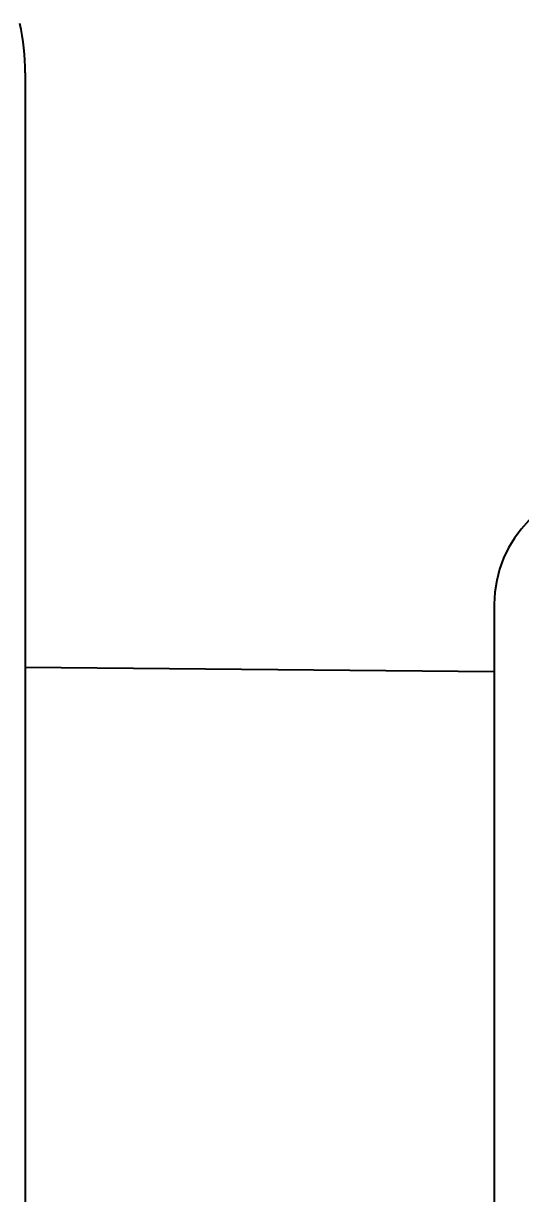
# Model space of a CAD drawing. Header units: millimetres. Extents: x 0 to 3364, y 0 to 2376.
# Drawn here: x 1923.69 to 1927.9, y 1295.2 to 1305.12 of the extents above; entities that cross this region are included whole.
import ezdxf

# ---------------------------------------------------------------- set-up
doc = ezdxf.new("R2010")
doc.units = ezdxf.units.MM
doc.header["$LTSCALE"] = 4
doc.layers.add('가시적인 것(ISO)', color=3, linetype='Continuous', lineweight=40, true_color=0x00ff00)

msp = doc.modelspace()

# ---------------------------------------------------------------- linework, layer by layer
at = {"layer": '가시적인 것(ISO)'}
for p, q in [((1923.7023, 1304.6988), (1923.7023, 1269.6988)), ((1927.6715, 1300.1988), (1927.6715, 1273.1988)), ((1927.6715, 1299.6256), (1923.7023, 1299.6622))]:
    msp.add_line(p, q, dxfattribs=at)
for centre, radius, start, end in [((1921.7023, 1304.6988), 2, 0, 12.0669), ((1928.6715, 1300.1988), 1, 90, 180)]:
    msp.add_arc(centre, radius, start, end, dxfattribs=at)

doc.saveas('drawing.dxf')
